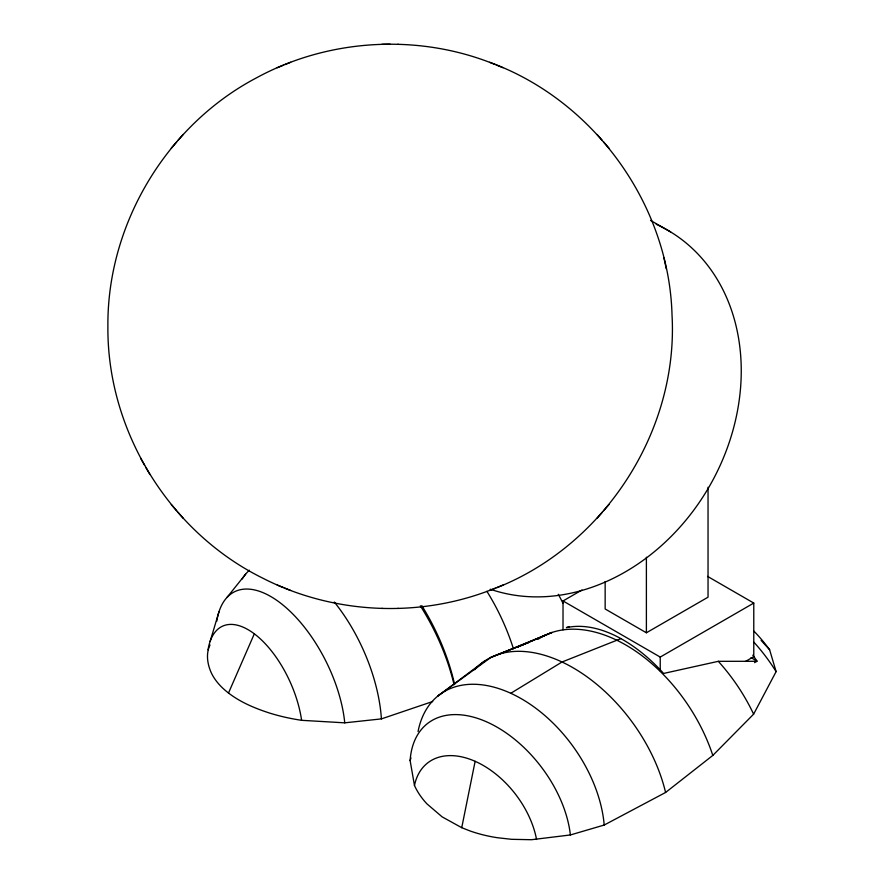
<?xml version="1.0" encoding="UTF-8"?>
<svg xmlns="http://www.w3.org/2000/svg" width="884" height="884" viewBox="0 0 884 884"><rect width="100%" height="100%" fill="white"/><g stroke="black" fill="none" stroke-linecap="round" stroke-linejoin="round"><path stroke-width="1.33" d="M210.016 644.955C205.729 653.607 207.386 664.05 211.177 672.58A102.986 59.46 0 0 0 222.812 688.205C235.951 700.426 252.923 707.697 269.808 713.134A142.545 82.3 0 0 0 301.61 720.316L344.749 722.836L381.413 718.891L432.685 701.509M761.102 640.392L769.621 649.751L776.108 671.619L753.621 714.161L712.813 755.422L665.586 792.473L604.203 825.037L570.379 834.96L531.494 839.712L511.593 839.314L497.151 837.689A102.986 59.46 0 0 1 470.089 830.971L461.735 827.689L475.128 761.312A78.422 50.366 52.5 0 0 414.474 785.478L410.121 760.571L410.972 757.931M210.094 641.486L219.011 611.695M228.492 693.034L254.327 633.828A78.422 38.498 65.6 0 1 301.61 720.316M495.438 64.631C418.939 33.216 328.649 38.366 256.106 78.046C166.181 125.517 107.019 224.658 107.892 326.362C106.92 430.663 169.308 532.102 262.846 578.202C334.152 614.723 421.292 618.513 495.438 588.103M489.603 590.457C601.098 550.135 678.68 433.591 672.028 315.058C669.044 204.248 593.705 100.157 489.603 62.278M227.033 597.407L245.564 574.246M177.982 140.412L183.165 134.467M171.286 148.136L176.634 142.004M597.098 518.267L602.269 512.322M603.628 510.731L608.977 504.598M484.565 661.099L438.011 695.907L490.83 657.464L552.047 632.447L516.853 647.298L545.892 634.878M510.786 693.288L562.025 662.005L620.922 638.635A137.816 79.571 60 0 1 663.619 673.453L718.305 661.32L756.936 661.287L754.571 662.646M563.02 629.806L563.02 600.954L581.97 590.015M605.153 581.506L605.153 608.977L646.392 632.778L708.04 597.186L708.04 487.283M563.02 600.954L660.226 657.077L753.776 603.076L753.776 656.657L745.488 661.442M277.222 67.725L283.466 65.195M284.825 64.631L290.659 62.278M496.786 587.54L503.04 585.009M490.83 657.464L528.499 642.513L497.637 654.646M569.34 626.579L566.401 627.629L568.445 627.22M397.822 44.333L398.375 44.322M381.877 608.413L382.441 608.402M390.131 44.222L381.877 44.322M397.822 608.402L398.375 608.413M496.786 65.195L503.04 67.725M277.222 585.009L283.466 587.54M284.825 588.103L290.659 590.457M461.735 827.689L442.122 816.86L426.917 803.843A142.545 82.3 0 0 1 414.474 785.478M650.514 220.392L670.658 231.962M707.543 576.379L753.776 603.076M751.091 657.652L757.002 661.077A124.5 71.88 60 0 0 752.803 655.177M597.098 134.467L602.269 140.412M603.628 142.004L608.977 148.136M171.286 504.598L176.634 510.731M177.982 512.322L183.165 518.267M140.6 458.255L144.622 465.271M145.97 467.658L149.904 474.52M663.95 257.962L666.293 268.902M660.226 657.077L660.226 670.823M646.392 557.218L646.392 632.778M421.767 605.573A136.423 68.864 64 0 1 454.652 684.636M656.237 224.282A201.055 164.159 -60.1 0 1 720.14 465.437A201.055 164.159 -60.1 0 1 490.3 589.23M242.227 578.954A119.97 61.04 65.6 0 1 249.387 570.213M334.296 602.026A119.97 61.04 65.6 0 1 381.413 718.891M208.049 649.839A78.422 38.498 65.6 0 1 254.327 633.828M216.768 621.242A103.262 50.841 63.5 0 1 281.841 604.115A103.262 50.841 63.5 0 1 344.749 722.836M420.32 605.816A136.423 68.864 64 0 1 453.923 684.061M486.896 591.319A138.821 74.643 65.3 0 1 513.438 648.745M558.301 594.302A133.219 68.455 62.4 0 1 563.086 603.463M475.128 761.312A78.422 50.366 52.5 0 1 536.555 839.491M753.93 631.154A105.384 62.576 57.7 0 1 769.621 649.751M410.121 760.571A103.262 63.714 52.7 0 1 488.322 722.626A103.262 63.714 52.7 0 1 570.379 834.96M418.055 731.598A119.97 77.007 54.1 0 1 514.808 695.211A119.97 77.007 54.1 0 1 604.203 825.037M753.953 642.248A123.152 72.974 56 0 1 776.108 671.619M718.305 661.32A133.219 80.61 54.6 0 1 753.621 714.161M537.958 639.342A138.821 88.577 56.6 0 1 712.813 755.422M474.686 669.707A136.423 85.041 53.8 0 1 579.628 671.785A136.423 85.041 53.8 0 1 665.586 792.473M568.456 627.253A140.611 81.184 60 0 1 620.922 638.613"/></g></svg>
